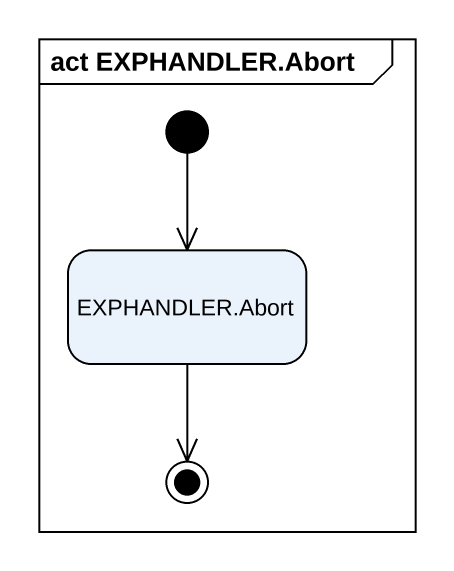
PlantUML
@startuml
mainframe act EXPHANDLER.Abort
hide empty description
state "EXPHANDLER.Abort" as EXPHANDLER_Abort
[*] --> EXPHANDLER_Abort
EXPHANDLER_Abort --> [*]
@enduml
